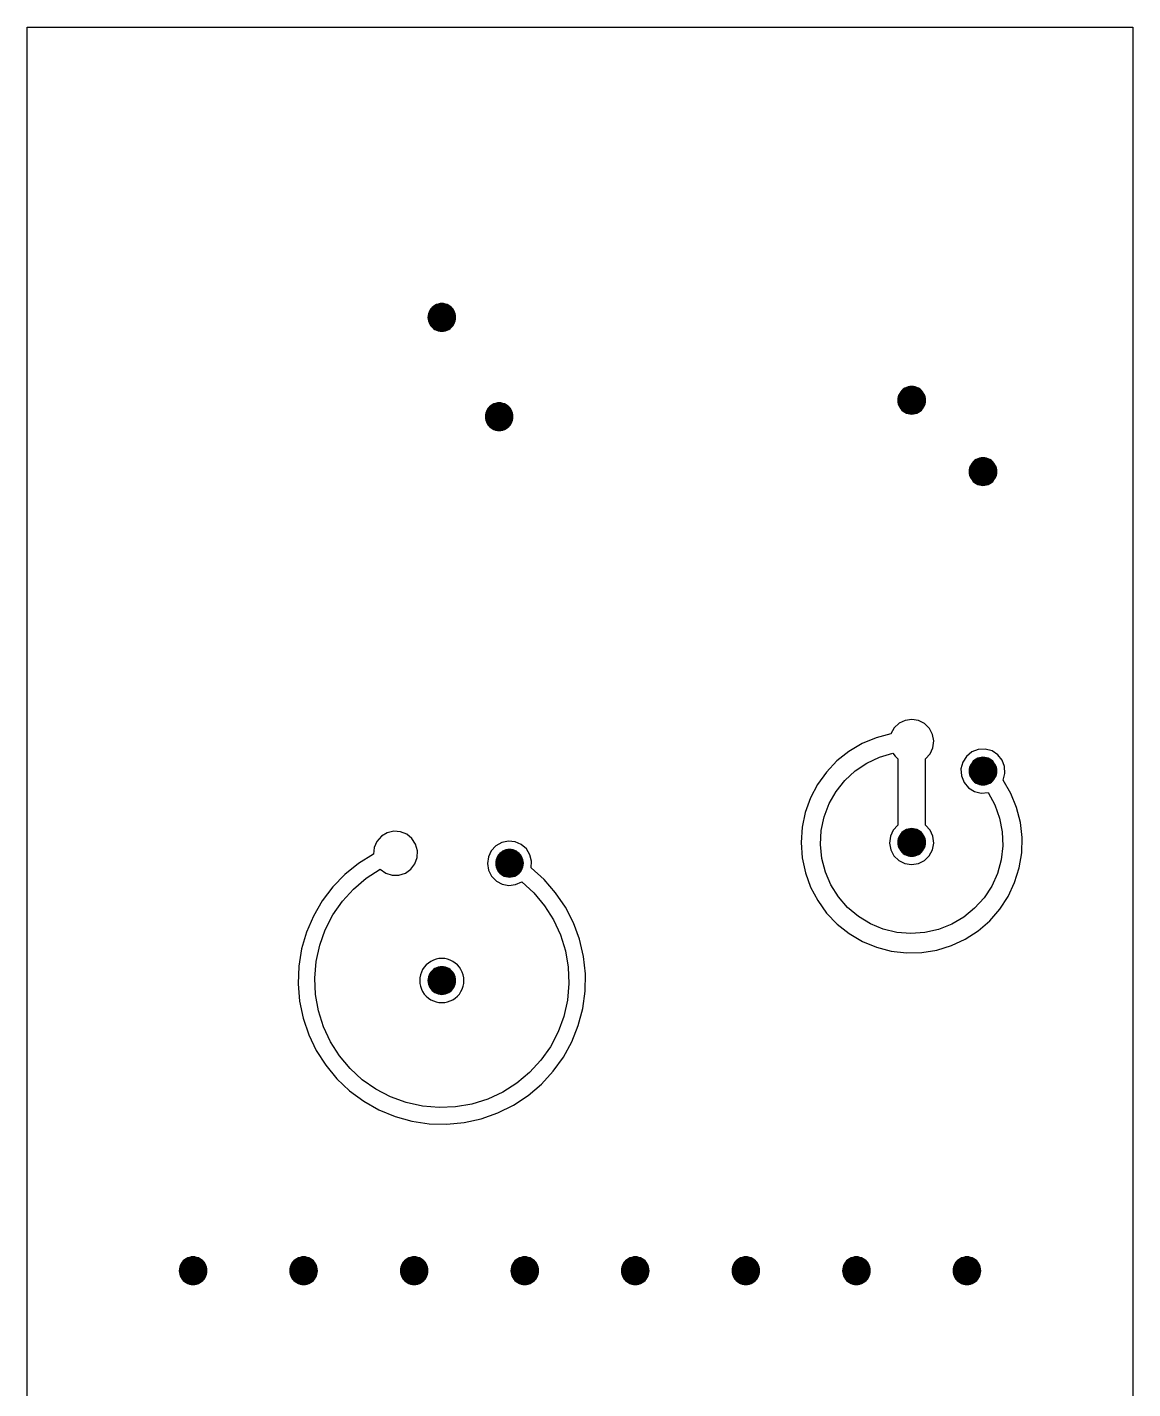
# Model space of a CAD drawing. Extents: x -2 to 177, y -6 to 16.
# Drawn here: x 28 to 32, y -0.427 to 4.5 of the extents above; entities that cross this region are included whole.
import ezdxf

# ---------------------------------------------------------------- set-up
doc = ezdxf.new("R2010")
doc.units = 0
for name, color, linetype in [('L7', 144, 'continuous'), ('Outline', 1, 'continuous'), ('V8', 195, 'continuous')]:
    doc.layers.add(name, color=color, linetype=linetype)

msp = doc.modelspace()

# ---------------------------------------------------------------- linework, layer by layer
at = {"layer": 'L7'}
for points in [[(29.55, 3.45), (29.5496, 3.4565), (29.5483, 3.4629), (29.5462, 3.4691), (29.5433, 3.475), (29.5397, 3.4804), (29.5354, 3.4854), (29.5304, 3.4897), (29.525, 3.4933), (29.5191, 3.4962), (29.5129, 3.4983), (29.5065, 3.4996), (29.5, 3.5), (29.4935, 3.4996), (29.4871, 3.4983), (29.4809, 3.4962), (29.475, 3.4933), (29.4696, 3.4897), (29.4646, 3.4854), (29.4603, 3.4804), (29.4567, 3.475), (29.4538, 3.4691), (29.4517, 3.4629), (29.4504, 3.4565), (29.45, 3.45), (29.4504, 3.4435), (29.4517, 3.4371), (29.4538, 3.4309), (29.4567, 3.425), (29.4603, 3.4196), (29.4646, 3.4146), (29.4696, 3.4103), (29.475, 3.4067), (29.4809, 3.4038), (29.4871, 3.4017), (29.4935, 3.4004), (29.5, 3.4), (29.5065, 3.4004), (29.5129, 3.4017), (29.5191, 3.4038), (29.525, 3.4067), (29.5304, 3.4103), (29.5354, 3.4146), (29.5397, 3.4196), (29.5433, 3.425), (29.5462, 3.4309), (29.5483, 3.4371), (29.5496, 3.4435), (29.55, 3.45)], [(31.25, 3.15), (31.2496, 3.1565), (31.2483, 3.1629), (31.2462, 3.1691), (31.2433, 3.175), (31.2397, 3.1804), (31.2354, 3.1854), (31.2304, 3.1897), (31.225, 3.1933), (31.2191, 3.1962), (31.2129, 3.1983), (31.2065, 3.1996), (31.2, 3.2), (31.1935, 3.1996), (31.1871, 3.1983), (31.1809, 3.1962), (31.175, 3.1933), (31.1696, 3.1897), (31.1646, 3.1854), (31.1603, 3.1804), (31.1567, 3.175), (31.1538, 3.1691), (31.1517, 3.1629), (31.1504, 3.1565), (31.15, 3.15), (31.1504, 3.1435), (31.1517, 3.1371), (31.1538, 3.1309), (31.1567, 3.125), (31.1603, 3.1196), (31.1646, 3.1146), (31.1696, 3.1103), (31.175, 3.1067), (31.1809, 3.1038), (31.1871, 3.1017), (31.1935, 3.1004), (31.2, 3.1), (31.2065, 3.1004), (31.2129, 3.1017), (31.2191, 3.1038), (31.225, 3.1067), (31.2304, 3.1103), (31.2354, 3.1146), (31.2397, 3.1196), (31.2433, 3.125), (31.2462, 3.1309), (31.2483, 3.1371), (31.2496, 3.1435), (31.25, 3.15)], [(29.7575, 3.0906), (29.7571, 3.0971), (29.7558, 3.1035), (29.7537, 3.1097), (29.7508, 3.1156), (29.7472, 3.121), (29.7429, 3.126), (29.7379, 3.1303), (29.7325, 3.1339), (29.7266, 3.1368), (29.7204, 3.1389), (29.714, 3.1402), (29.7075, 3.1406), (29.701, 3.1402), (29.6946, 3.1389), (29.6884, 3.1368), (29.6825, 3.1339), (29.6771, 3.1303), (29.6721, 3.126), (29.6678, 3.121), (29.6642, 3.1156), (29.6613, 3.1097), (29.6592, 3.1035), (29.6579, 3.0971), (29.6575, 3.0906), (29.6579, 3.0841), (29.6592, 3.0777), (29.6613, 3.0715), (29.6642, 3.0656), (29.6678, 3.0602), (29.6721, 3.0552), (29.6771, 3.0509), (29.6825, 3.0473), (29.6884, 3.0444), (29.6946, 3.0423), (29.701, 3.041), (29.7075, 3.0406), (29.714, 3.041), (29.7204, 3.0423), (29.7266, 3.0444), (29.7325, 3.0473), (29.7379, 3.0509), (29.7429, 3.0552), (29.7472, 3.0602), (29.7508, 3.0656), (29.7537, 3.0715), (29.7558, 3.0777), (29.7571, 3.0841), (29.7575, 3.0906)], [(31.5081, 2.8919), (31.5077, 2.8984), (31.5064, 2.9048), (31.5043, 2.911), (31.5014, 2.9169), (31.4978, 2.9223), (31.4934, 2.9273), (31.4885, 2.9316), (31.4831, 2.9352), (31.4772, 2.9381), (31.471, 2.9402), (31.4646, 2.9415), (31.4581, 2.9419), (31.4516, 2.9415), (31.4452, 2.9402), (31.439, 2.9381), (31.4331, 2.9352), (31.4277, 2.9316), (31.4227, 2.9273), (31.4184, 2.9223), (31.4148, 2.9169), (31.4119, 2.911), (31.4098, 2.9048), (31.4085, 2.8984), (31.4081, 2.8919), (31.4085, 2.8854), (31.4098, 2.879), (31.4119, 2.8728), (31.4148, 2.8669), (31.4184, 2.8615), (31.4227, 2.8566), (31.4277, 2.8522), (31.4331, 2.8486), (31.439, 2.8457), (31.4452, 2.8436), (31.4516, 2.8423), (31.4581, 2.8419), (31.4646, 2.8423), (31.471, 2.8436), (31.4772, 2.8457), (31.4831, 2.8486), (31.4885, 2.8522), (31.4934, 2.8566), (31.4978, 2.8615), (31.5014, 2.8669), (31.5043, 2.8728), (31.5064, 2.879), (31.5077, 2.8854), (31.5081, 2.8919)], [(31.5308, 1.7748), (31.5376, 1.7991), (31.5365, 1.8242), (31.5276, 1.8478), (31.5118, 1.8674), (31.4907, 1.8812), (31.4664, 1.8877), (31.4412, 1.8863), (31.4178, 1.8772), (31.3983, 1.8612), (31.3847, 1.84), (31.3784, 1.8156), (31.3801, 1.7905), (31.3894, 1.7671), (31.4055, 1.7478), (31.4269, 1.7344), (31.4513, 1.7284), (31.4764, 1.7302), (31.5008, 1.6857), (31.5181, 1.6379), (31.5278, 1.5881), (31.5298, 1.5374), (31.5239, 1.4869), (31.5104, 1.438), (31.4895, 1.3917), (31.4618, 1.3491), (31.4279, 1.3114), (31.3886, 1.2792), (31.3448, 1.2535), (31.2976, 1.2348), (31.2481, 1.2235), (31.1975, 1.22), (31.1469, 1.2243), (31.0975, 1.2363), (31.0506, 1.2557), (31.0073, 1.2821), (30.9684, 1.3149), (30.9351, 1.3532), (30.9081, 1.3961), (30.8879, 1.4427), (30.8752, 1.4919), (30.8701, 1.5424), (30.8728, 1.5931), (30.8833, 1.6428), (30.9013, 1.6903), (30.9264, 1.7344), (30.9579, 1.7742), (30.9952, 1.8087), (31.0373, 1.8371), (31.0832, 1.8587), (31.132, 1.8729), (31.1401, 1.862), (31.15, 1.8526), (31.15, 1.6124), (31.1334, 1.5943), (31.1231, 1.572), (31.12, 1.5477), (31.1245, 1.5235), (31.1361, 1.5018), (31.1537, 1.4847), (31.1757, 1.4738), (31.2, 1.47), (31.2243, 1.4738), (31.2463, 1.4847), (31.2639, 1.5018), (31.2755, 1.5235), (31.28, 1.5477), (31.2769, 1.572), (31.2666, 1.5943), (31.25, 1.6124), (31.25, 1.8526), (31.2665, 1.8706), (31.2768, 1.8927), (31.28, 1.917), (31.2756, 1.941), (31.2643, 1.9626), (31.2469, 1.9798), (31.2251, 1.991), (31.201, 1.995), (31.1768, 1.9916), (31.1548, 1.981), (31.137, 1.9642), (31.125, 1.9429), (31.0715, 1.9288), (31.0205, 1.9075), (30.9729, 1.8793), (30.9297, 1.8448), (30.8916, 1.8047), (30.8594, 1.7597), (30.8337, 1.7107), (30.815, 1.6586), (30.8037, 1.6045), (30.8, 1.5493), (30.8039, 1.4941), (30.8154, 1.44), (30.8343, 1.388), (30.8601, 1.3391), (30.8924, 1.2942), (30.9307, 1.2543), (30.974, 1.2199), (31.0217, 1.1919), (31.0728, 1.1707), (31.1264, 1.1568), (31.1813, 1.1504), (31.2366, 1.1517), (31.2912, 1.1605), (31.3441, 1.1769), (31.3942, 1.2003), (31.4406, 1.2304), (31.4824, 1.2667), (31.5187, 1.3083), (31.549, 1.3546), (31.5727, 1.4046), (31.5891, 1.4574), (31.5982, 1.512), (31.5996, 1.5673), (31.5934, 1.6223), (31.5797, 1.6758), (31.5587, 1.727), (31.5308, 1.7748)], [(29.8232, 1.4574), (29.8247, 1.4817), (29.8187, 1.5054), (29.8059, 1.5262), (29.7875, 1.5421), (29.7651, 1.5518), (29.7408, 1.5542), (29.7169, 1.5493), (29.6956, 1.5373), (29.6789, 1.5195), (29.6684, 1.4975), (29.665, 1.4733), (29.669, 1.4492), (29.6801, 1.4275), (29.6973, 1.4101), (29.7189, 1.3987), (29.7429, 1.3944), (29.7671, 1.3975), (29.7892, 1.4077), (29.8334, 1.3669), (29.8719, 1.3208), (29.904, 1.27), (29.9292, 1.2155), (29.9471, 1.1581), (29.9574, 1.0989), (29.9599, 1.0389), (29.9545, 0.979), (29.9414, 0.9204), (29.9207, 0.864), (29.8929, 0.8107), (29.8583, 0.7616), (29.8177, 0.7173), (29.7716, 0.6788), (29.7209, 0.6465), (29.6664, 0.6212), (29.6091, 0.6031), (29.55, 0.5927), (29.4899, 0.5901), (29.4301, 0.5953), (29.3714, 0.6083), (29.3149, 0.6289), (29.2616, 0.6566), (29.2124, 0.691), (29.168, 0.7316), (29.1294, 0.7775), (29.097, 0.8282), (29.0715, 0.8826), (29.0534, 0.9399), (29.0428, 0.999), (29.0401, 1.059), (29.0452, 1.1189), (29.0581, 1.1776), (29.0785, 1.2341), (29.106, 1.2875), (29.1404, 1.3368), (29.1808, 1.3812), (29.2267, 1.42), (29.2773, 1.4525), (29.2973, 1.4386), (29.3206, 1.4313), (29.345, 1.4314), (29.3682, 1.4389), (29.3881, 1.4531), (29.4029, 1.4725), (29.411, 1.4955), (29.4118, 1.5199), (29.4053, 1.5434), (29.392, 1.5639), (29.3731, 1.5793), (29.3504, 1.5884), (29.3261, 1.5902), (29.3024, 1.5846), (29.2814, 1.5721), (29.2652, 1.5538), (29.2552, 1.5316), (29.2525, 1.5073), (29.1987, 1.4738), (29.1495, 1.4341), (29.1054, 1.3886), (29.0672, 1.3382), (29.0353, 1.2834), (29.0104, 1.2253), (28.9928, 1.1645), (28.9826, 1.102), (28.9801, 1.0387), (28.9853, 0.9756), (28.9982, 0.9136), (29.0185, 0.8537), (29.0459, 0.7966), (29.0801, 0.7433), (29.1204, 0.6946), (29.1665, 0.6511), (29.2174, 0.6135), (29.2725, 0.5824), (29.3311, 0.5582), (29.3921, 0.5413), (29.4547, 0.532), (29.518, 0.5303), (29.581, 0.5363), (29.6428, 0.55), (29.7025, 0.5711), (29.7592, 0.5992), (29.8121, 0.634), (29.8603, 0.6751), (29.9032, 0.7216), (29.9401, 0.773), (29.9705, 0.8286), (29.9939, 0.8874), (30.01, 0.9486), (30.0186, 1.0113), (30.0194, 1.0746), (30.0126, 1.1376), (29.9981, 1.1992), (29.9763, 1.2586), (29.9474, 1.315), (29.9119, 1.3674), (29.8703, 1.4151), (29.8232, 1.4574)], [(29.58, 1.05), (29.5793, 1.0604), (29.5773, 1.0707), (29.5739, 1.0806), (29.5693, 1.09), (29.5635, 1.0987), (29.5566, 1.1066), (29.5487, 1.1135), (29.54, 1.1193), (29.5306, 1.1239), (29.5207, 1.1273), (29.5104, 1.1293), (29.5, 1.13), (29.4896, 1.1293), (29.4793, 1.1273), (29.4694, 1.1239), (29.46, 1.1193), (29.4513, 1.1135), (29.4434, 1.1066), (29.4365, 1.0987), (29.4307, 1.09), (29.4261, 1.0806), (29.4227, 1.0707), (29.4207, 1.0604), (29.42, 1.05), (29.4207, 1.0396), (29.4227, 1.0293), (29.4261, 1.0194), (29.4307, 1.01), (29.4365, 1.0013), (29.4434, 0.9934), (29.4513, 0.9865), (29.46, 0.9807), (29.4694, 0.9761), (29.4793, 0.9727), (29.4896, 0.9707), (29.5, 0.97), (29.5104, 0.9707), (29.5207, 0.9727), (29.5306, 0.9761), (29.54, 0.9807), (29.5487, 0.9865), (29.5566, 0.9934), (29.5635, 1.0013), (29.5693, 1.01), (29.5739, 1.0194), (29.5773, 1.0293), (29.5793, 1.0396), (29.58, 1.05)], [(28.65, 0), (28.6496, 0.0065), (28.6483, 0.0129), (28.6462, 0.0191), (28.6433, 0.025), (28.6397, 0.0304), (28.6354, 0.0354), (28.6304, 0.0397), (28.625, 0.0433), (28.6191, 0.0462), (28.6129, 0.0483), (28.6065, 0.0496), (28.6, 0.05), (28.5935, 0.0496), (28.5871, 0.0483), (28.5809, 0.0462), (28.575, 0.0433), (28.5696, 0.0397), (28.5646, 0.0354), (28.5603, 0.0304), (28.5567, 0.025), (28.5538, 0.0191), (28.5517, 0.0129), (28.5504, 0.0065), (28.55, 0), (28.5504, -0.0065), (28.5517, -0.0129), (28.5538, -0.0191), (28.5567, -0.025), (28.5603, -0.0304), (28.5646, -0.0354), (28.5696, -0.0397), (28.575, -0.0433), (28.5809, -0.0462), (28.5871, -0.0483), (28.5935, -0.0496), (28.6, -0.05), (28.6065, -0.0496), (28.6129, -0.0483), (28.6191, -0.0462), (28.625, -0.0433), (28.6304, -0.0397), (28.6354, -0.0354), (28.6397, -0.0304), (28.6433, -0.025), (28.6462, -0.0191), (28.6483, -0.0129), (28.6496, -0.0065), (28.65, 0)], [(29.05, 0), (29.0496, 0.0065), (29.0483, 0.0129), (29.0462, 0.0191), (29.0433, 0.025), (29.0397, 0.0304), (29.0354, 0.0354), (29.0304, 0.0397), (29.025, 0.0433), (29.0191, 0.0462), (29.0129, 0.0483), (29.0065, 0.0496), (29, 0.05), (28.9935, 0.0496), (28.9871, 0.0483), (28.9809, 0.0462), (28.975, 0.0433), (28.9696, 0.0397), (28.9646, 0.0354), (28.9603, 0.0304), (28.9567, 0.025), (28.9538, 0.0191), (28.9517, 0.0129), (28.9504, 0.0065), (28.95, 0), (28.9504, -0.0065), (28.9517, -0.0129), (28.9538, -0.0191), (28.9567, -0.025), (28.9603, -0.0304), (28.9646, -0.0354), (28.9696, -0.0397), (28.975, -0.0433), (28.9809, -0.0462), (28.9871, -0.0483), (28.9935, -0.0496), (29, -0.05), (29.0065, -0.0496), (29.0129, -0.0483), (29.0191, -0.0462), (29.025, -0.0433), (29.0304, -0.0397), (29.0354, -0.0354), (29.0397, -0.0304), (29.0433, -0.025), (29.0462, -0.0191), (29.0483, -0.0129), (29.0496, -0.0065), (29.05, 0)], [(29.45, 0), (29.4496, 0.0065), (29.4483, 0.0129), (29.4462, 0.0191), (29.4433, 0.025), (29.4397, 0.0304), (29.4354, 0.0354), (29.4304, 0.0397), (29.425, 0.0433), (29.4191, 0.0462), (29.4129, 0.0483), (29.4065, 0.0496), (29.4, 0.05), (29.3935, 0.0496), (29.3871, 0.0483), (29.3809, 0.0462), (29.375, 0.0433), (29.3696, 0.0397), (29.3646, 0.0354), (29.3603, 0.0304), (29.3567, 0.025), (29.3538, 0.0191), (29.3517, 0.0129), (29.3504, 0.0065), (29.35, 0), (29.3504, -0.0065), (29.3517, -0.0129), (29.3538, -0.0191), (29.3567, -0.025), (29.3603, -0.0304), (29.3646, -0.0354), (29.3696, -0.0397), (29.375, -0.0433), (29.3809, -0.0462), (29.3871, -0.0483), (29.3935, -0.0496), (29.4, -0.05), (29.4065, -0.0496), (29.4129, -0.0483), (29.4191, -0.0462), (29.425, -0.0433), (29.4304, -0.0397), (29.4354, -0.0354), (29.4397, -0.0304), (29.4433, -0.025), (29.4462, -0.0191), (29.4483, -0.0129), (29.4496, -0.0065), (29.45, 0)], [(29.85, 0), (29.8496, 0.0065), (29.8483, 0.0129), (29.8462, 0.0191), (29.8433, 0.025), (29.8397, 0.0304), (29.8354, 0.0354), (29.8304, 0.0397), (29.825, 0.0433), (29.8191, 0.0462), (29.8129, 0.0483), (29.8065, 0.0496), (29.8, 0.05), (29.7935, 0.0496), (29.7871, 0.0483), (29.7809, 0.0462), (29.775, 0.0433), (29.7696, 0.0397), (29.7646, 0.0354), (29.7603, 0.0304), (29.7567, 0.025), (29.7538, 0.0191), (29.7517, 0.0129), (29.7504, 0.0065), (29.75, 0), (29.7504, -0.0065), (29.7517, -0.0129), (29.7538, -0.0191), (29.7567, -0.025), (29.7603, -0.0304), (29.7646, -0.0354), (29.7696, -0.0397), (29.775, -0.0433), (29.7809, -0.0462), (29.7871, -0.0483), (29.7935, -0.0496), (29.8, -0.05), (29.8065, -0.0496), (29.8129, -0.0483), (29.8191, -0.0462), (29.825, -0.0433), (29.8304, -0.0397), (29.8354, -0.0354), (29.8397, -0.0304), (29.8433, -0.025), (29.8462, -0.0191), (29.8483, -0.0129), (29.8496, -0.0065), (29.85, 0)], [(30.25, 0), (30.2496, 0.0065), (30.2483, 0.0129), (30.2462, 0.0191), (30.2433, 0.025), (30.2397, 0.0304), (30.2354, 0.0354), (30.2304, 0.0397), (30.225, 0.0433), (30.2191, 0.0462), (30.2129, 0.0483), (30.2065, 0.0496), (30.2, 0.05), (30.1935, 0.0496), (30.1871, 0.0483), (30.1809, 0.0462), (30.175, 0.0433), (30.1696, 0.0397), (30.1646, 0.0354), (30.1603, 0.0304), (30.1567, 0.025), (30.1538, 0.0191), (30.1517, 0.0129), (30.1504, 0.0065), (30.15, 0), (30.1504, -0.0065), (30.1517, -0.0129), (30.1538, -0.0191), (30.1567, -0.025), (30.1603, -0.0304), (30.1646, -0.0354), (30.1696, -0.0397), (30.175, -0.0433), (30.1809, -0.0462), (30.1871, -0.0483), (30.1935, -0.0496), (30.2, -0.05), (30.2065, -0.0496), (30.2129, -0.0483), (30.2191, -0.0462), (30.225, -0.0433), (30.2304, -0.0397), (30.2354, -0.0354), (30.2397, -0.0304), (30.2433, -0.025), (30.2462, -0.0191), (30.2483, -0.0129), (30.2496, -0.0065), (30.25, 0)], [(30.65, 0), (30.6496, 0.0065), (30.6483, 0.0129), (30.6462, 0.0191), (30.6433, 0.025), (30.6397, 0.0304), (30.6354, 0.0354), (30.6304, 0.0397), (30.625, 0.0433), (30.6191, 0.0462), (30.6129, 0.0483), (30.6065, 0.0496), (30.6, 0.05), (30.5935, 0.0496), (30.5871, 0.0483), (30.5809, 0.0462), (30.575, 0.0433), (30.5696, 0.0397), (30.5646, 0.0354), (30.5603, 0.0304), (30.5567, 0.025), (30.5538, 0.0191), (30.5517, 0.0129), (30.5504, 0.0065), (30.55, 0), (30.5504, -0.0065), (30.5517, -0.0129), (30.5538, -0.0191), (30.5567, -0.025), (30.5603, -0.0304), (30.5646, -0.0354), (30.5696, -0.0397), (30.575, -0.0433), (30.5809, -0.0462), (30.5871, -0.0483), (30.5935, -0.0496), (30.6, -0.05), (30.6065, -0.0496), (30.6129, -0.0483), (30.6191, -0.0462), (30.625, -0.0433), (30.6304, -0.0397), (30.6354, -0.0354), (30.6397, -0.0304), (30.6433, -0.025), (30.6462, -0.0191), (30.6483, -0.0129), (30.6496, -0.0065), (30.65, 0)], [(31.05, 0), (31.0496, 0.0065), (31.0483, 0.0129), (31.0462, 0.0191), (31.0433, 0.025), (31.0397, 0.0304), (31.0354, 0.0354), (31.0304, 0.0397), (31.025, 0.0433), (31.0191, 0.0462), (31.0129, 0.0483), (31.0065, 0.0496), (31, 0.05), (30.9935, 0.0496), (30.9871, 0.0483), (30.9809, 0.0462), (30.975, 0.0433), (30.9696, 0.0397), (30.9646, 0.0354), (30.9603, 0.0304), (30.9567, 0.025), (30.9538, 0.0191), (30.9517, 0.0129), (30.9504, 0.0065), (30.95, 0), (30.9504, -0.0065), (30.9517, -0.0129), (30.9538, -0.0191), (30.9567, -0.025), (30.9603, -0.0304), (30.9646, -0.0354), (30.9696, -0.0397), (30.975, -0.0433), (30.9809, -0.0462), (30.9871, -0.0483), (30.9935, -0.0496), (31, -0.05), (31.0065, -0.0496), (31.0129, -0.0483), (31.0191, -0.0462), (31.025, -0.0433), (31.0304, -0.0397), (31.0354, -0.0354), (31.0397, -0.0304), (31.0433, -0.025), (31.0462, -0.0191), (31.0483, -0.0129), (31.0496, -0.0065), (31.05, 0)], [(31.45, 0), (31.4496, 0.0065), (31.4483, 0.0129), (31.4462, 0.0191), (31.4433, 0.025), (31.4397, 0.0304), (31.4354, 0.0354), (31.4304, 0.0397), (31.425, 0.0433), (31.4191, 0.0462), (31.4129, 0.0483), (31.4065, 0.0496), (31.4, 0.05), (31.3935, 0.0496), (31.3871, 0.0483), (31.3809, 0.0462), (31.375, 0.0433), (31.3696, 0.0397), (31.3646, 0.0354), (31.3603, 0.0304), (31.3567, 0.025), (31.3538, 0.0191), (31.3517, 0.0129), (31.3504, 0.0065), (31.35, 0), (31.3504, -0.0065), (31.3517, -0.0129), (31.3538, -0.0191), (31.3567, -0.025), (31.3603, -0.0304), (31.3646, -0.0354), (31.3696, -0.0397), (31.375, -0.0433), (31.3809, -0.0462), (31.3871, -0.0483), (31.3935, -0.0496), (31.4, -0.05), (31.4065, -0.0496), (31.4129, -0.0483), (31.4191, -0.0462), (31.425, -0.0433), (31.4304, -0.0397), (31.4354, -0.0354), (31.4397, -0.0304), (31.4433, -0.025), (31.4462, -0.0191), (31.4483, -0.0129), (31.4496, -0.0065), (31.45, 0)]]:
    msp.add_lwpolyline(points, close=True, dxfattribs=at)
at = {"layer": 'Outline'}
msp.add_lwpolyline([(32, 4.5), (32, -4.5), (28, -4.5), (28, 4.5)], close=True, dxfattribs=at)
at = {"layer": 'V8'}
for points in [[(29.55, 3.45), (29.5496, 3.4565), (29.5483, 3.4629), (29.5462, 3.4691), (29.5433, 3.475), (29.5397, 3.4804), (29.5354, 3.4854), (29.5304, 3.4897), (29.525, 3.4933), (29.5191, 3.4962), (29.5129, 3.4983), (29.5065, 3.4996), (29.5, 3.5), (29.4935, 3.4996), (29.4871, 3.4983), (29.4809, 3.4962), (29.475, 3.4933), (29.4696, 3.4897), (29.4646, 3.4854), (29.4603, 3.4804), (29.4567, 3.475), (29.4538, 3.4691), (29.4517, 3.4629), (29.4504, 3.4565), (29.45, 3.45), (29.4504, 3.4435), (29.4517, 3.4371), (29.4538, 3.4309), (29.4567, 3.425), (29.4603, 3.4196), (29.4646, 3.4146), (29.4696, 3.4103), (29.475, 3.4067), (29.4809, 3.4038), (29.4871, 3.4017), (29.4935, 3.4004), (29.5, 3.4), (29.5065, 3.4004), (29.5129, 3.4017), (29.5191, 3.4038), (29.525, 3.4067), (29.5304, 3.4103), (29.5354, 3.4146), (29.5397, 3.4196), (29.5433, 3.425), (29.5462, 3.4309), (29.5483, 3.4371), (29.5496, 3.4435), (29.55, 3.45)], [(31.25, 3.15), (31.2496, 3.1565), (31.2483, 3.1629), (31.2462, 3.1691), (31.2433, 3.175), (31.2397, 3.1804), (31.2354, 3.1854), (31.2304, 3.1897), (31.225, 3.1933), (31.2191, 3.1962), (31.2129, 3.1983), (31.2065, 3.1996), (31.2, 3.2), (31.1935, 3.1996), (31.1871, 3.1983), (31.1809, 3.1962), (31.175, 3.1933), (31.1696, 3.1897), (31.1646, 3.1854), (31.1603, 3.1804), (31.1567, 3.175), (31.1538, 3.1691), (31.1517, 3.1629), (31.1504, 3.1565), (31.15, 3.15), (31.1504, 3.1435), (31.1517, 3.1371), (31.1538, 3.1309), (31.1567, 3.125), (31.1603, 3.1196), (31.1646, 3.1146), (31.1696, 3.1103), (31.175, 3.1067), (31.1809, 3.1038), (31.1871, 3.1017), (31.1935, 3.1004), (31.2, 3.1), (31.2065, 3.1004), (31.2129, 3.1017), (31.2191, 3.1038), (31.225, 3.1067), (31.2304, 3.1103), (31.2354, 3.1146), (31.2397, 3.1196), (31.2433, 3.125), (31.2462, 3.1309), (31.2483, 3.1371), (31.2496, 3.1435), (31.25, 3.15)], [(29.7575, 3.0906), (29.7571, 3.0971), (29.7558, 3.1035), (29.7537, 3.1097), (29.7508, 3.1156), (29.7472, 3.121), (29.7429, 3.126), (29.7379, 3.1303), (29.7325, 3.1339), (29.7266, 3.1368), (29.7204, 3.1389), (29.714, 3.1402), (29.7075, 3.1406), (29.701, 3.1402), (29.6946, 3.1389), (29.6884, 3.1368), (29.6825, 3.1339), (29.6771, 3.1303), (29.6721, 3.126), (29.6678, 3.121), (29.6642, 3.1156), (29.6613, 3.1097), (29.6592, 3.1035), (29.6579, 3.0971), (29.6575, 3.0906), (29.6579, 3.0841), (29.6592, 3.0777), (29.6613, 3.0715), (29.6642, 3.0656), (29.6678, 3.0602), (29.6721, 3.0552), (29.6771, 3.0509), (29.6825, 3.0473), (29.6884, 3.0444), (29.6946, 3.0423), (29.701, 3.041), (29.7075, 3.0406), (29.714, 3.041), (29.7204, 3.0423), (29.7266, 3.0444), (29.7325, 3.0473), (29.7379, 3.0509), (29.7429, 3.0552), (29.7472, 3.0602), (29.7508, 3.0656), (29.7537, 3.0715), (29.7558, 3.0777), (29.7571, 3.0841), (29.7575, 3.0906)], [(31.5081, 2.8919), (31.5077, 2.8984), (31.5064, 2.9048), (31.5043, 2.911), (31.5014, 2.9169), (31.4978, 2.9223), (31.4934, 2.9273), (31.4885, 2.9316), (31.4831, 2.9352), (31.4772, 2.9381), (31.471, 2.9402), (31.4646, 2.9415), (31.4581, 2.9419), (31.4516, 2.9415), (31.4452, 2.9402), (31.439, 2.9381), (31.4331, 2.9352), (31.4277, 2.9316), (31.4227, 2.9273), (31.4184, 2.9223), (31.4148, 2.9169), (31.4119, 2.911), (31.4098, 2.9048), (31.4085, 2.8984), (31.4081, 2.8919), (31.4085, 2.8854), (31.4098, 2.879), (31.4119, 2.8728), (31.4148, 2.8669), (31.4184, 2.8615), (31.4227, 2.8566), (31.4277, 2.8522), (31.4331, 2.8486), (31.439, 2.8457), (31.4452, 2.8436), (31.4516, 2.8423), (31.4581, 2.8419), (31.4646, 2.8423), (31.471, 2.8436), (31.4772, 2.8457), (31.4831, 2.8486), (31.4885, 2.8522), (31.4934, 2.8566), (31.4978, 2.8615), (31.5014, 2.8669), (31.5043, 2.8728), (31.5064, 2.879), (31.5077, 2.8854), (31.5081, 2.8919)], [(31.5081, 1.8081), (31.5077, 1.8146), (31.5064, 1.821), (31.5043, 1.8272), (31.5014, 1.8331), (31.4978, 1.8385), (31.4934, 1.8434), (31.4885, 1.8478), (31.4831, 1.8514), (31.4772, 1.8543), (31.471, 1.8564), (31.4646, 1.8577), (31.4581, 1.8581), (31.4516, 1.8577), (31.4452, 1.8564), (31.439, 1.8543), (31.4331, 1.8514), (31.4277, 1.8478), (31.4227, 1.8434), (31.4184, 1.8385), (31.4148, 1.8331), (31.4119, 1.8272), (31.4098, 1.821), (31.4085, 1.8146), (31.4081, 1.8081), (31.4085, 1.8016), (31.4098, 1.7952), (31.4119, 1.789), (31.4148, 1.7831), (31.4184, 1.7777), (31.4227, 1.7727), (31.4277, 1.7684), (31.4331, 1.7648), (31.439, 1.7619), (31.4452, 1.7598), (31.4516, 1.7585), (31.4581, 1.7581), (31.4646, 1.7585), (31.471, 1.7598), (31.4772, 1.7619), (31.4831, 1.7648), (31.4885, 1.7684), (31.4934, 1.7727), (31.4978, 1.7777), (31.5014, 1.7831), (31.5043, 1.789), (31.5064, 1.7952), (31.5077, 1.8016), (31.5081, 1.8081)], [(31.25, 1.55), (31.2496, 1.5565), (31.2483, 1.5629), (31.2462, 1.5691), (31.2433, 1.575), (31.2397, 1.5804), (31.2354, 1.5854), (31.2304, 1.5897), (31.225, 1.5933), (31.2191, 1.5962), (31.2129, 1.5983), (31.2065, 1.5996), (31.2, 1.6), (31.1935, 1.5996), (31.1871, 1.5983), (31.1809, 1.5962), (31.175, 1.5933), (31.1696, 1.5897), (31.1646, 1.5854), (31.1603, 1.5804), (31.1567, 1.575), (31.1538, 1.5691), (31.1517, 1.5629), (31.1504, 1.5565), (31.15, 1.55), (31.1504, 1.5435), (31.1517, 1.5371), (31.1538, 1.5309), (31.1567, 1.525), (31.1603, 1.5196), (31.1646, 1.5146), (31.1696, 1.5103), (31.175, 1.5067), (31.1809, 1.5038), (31.1871, 1.5017), (31.1935, 1.5004), (31.2, 1.5), (31.2065, 1.5004), (31.2129, 1.5017), (31.2191, 1.5038), (31.225, 1.5067), (31.2304, 1.5103), (31.2354, 1.5146), (31.2397, 1.5196), (31.2433, 1.525), (31.2462, 1.5309), (31.2483, 1.5371), (31.2496, 1.5435), (31.25, 1.55)], [(29.795, 1.4744), (29.7946, 1.4809), (29.7933, 1.4873), (29.7912, 1.4935), (29.7883, 1.4994), (29.7847, 1.5048), (29.7804, 1.5097), (29.7754, 1.514), (29.77, 1.5177), (29.7641, 1.5205), (29.7579, 1.5226), (29.7515, 1.5239), (29.745, 1.5244), (29.7385, 1.5239), (29.7321, 1.5226), (29.7259, 1.5205), (29.72, 1.5177), (29.7146, 1.514), (29.7096, 1.5097), (29.7053, 1.5048), (29.7017, 1.4994), (29.6988, 1.4935), (29.6967, 1.4873), (29.6954, 1.4809), (29.695, 1.4744), (29.6954, 1.4678), (29.6967, 1.4614), (29.6988, 1.4552), (29.7017, 1.4494), (29.7053, 1.4439), (29.7096, 1.439), (29.7146, 1.4347), (29.72, 1.4311), (29.7259, 1.4282), (29.7321, 1.4261), (29.7385, 1.4248), (29.745, 1.4244), (29.7515, 1.4248), (29.7579, 1.4261), (29.7641, 1.4282), (29.77, 1.4311), (29.7754, 1.4347), (29.7804, 1.439), (29.7847, 1.4439), (29.7883, 1.4494), (29.7912, 1.4552), (29.7933, 1.4614), (29.7946, 1.4678), (29.795, 1.4744)], [(29.55, 1.05), (29.5496, 1.0565), (29.5483, 1.0629), (29.5462, 1.0691), (29.5433, 1.075), (29.5397, 1.0804), (29.5354, 1.0854), (29.5304, 1.0897), (29.525, 1.0933), (29.5191, 1.0962), (29.5129, 1.0983), (29.5065, 1.0996), (29.5, 1.1), (29.4935, 1.0996), (29.4871, 1.0983), (29.4809, 1.0962), (29.475, 1.0933), (29.4696, 1.0897), (29.4646, 1.0854), (29.4603, 1.0804), (29.4567, 1.075), (29.4538, 1.0691), (29.4517, 1.0629), (29.4504, 1.0565), (29.45, 1.05), (29.4504, 1.0435), (29.4517, 1.0371), (29.4538, 1.0309), (29.4567, 1.025), (29.4603, 1.0196), (29.4646, 1.0146), (29.4696, 1.0103), (29.475, 1.0067), (29.4809, 1.0038), (29.4871, 1.0017), (29.4935, 1.0004), (29.5, 1), (29.5065, 1.0004), (29.5129, 1.0017), (29.5191, 1.0038), (29.525, 1.0067), (29.5304, 1.0103), (29.5354, 1.0146), (29.5397, 1.0196), (29.5433, 1.025), (29.5462, 1.0309), (29.5483, 1.0371), (29.5496, 1.0435), (29.55, 1.05)], [(28.65, 0), (28.6496, 0.0065), (28.6483, 0.0129), (28.6462, 0.0191), (28.6433, 0.025), (28.6397, 0.0304), (28.6354, 0.0354), (28.6304, 0.0397), (28.625, 0.0433), (28.6191, 0.0462), (28.6129, 0.0483), (28.6065, 0.0496), (28.6, 0.05), (28.5935, 0.0496), (28.5871, 0.0483), (28.5809, 0.0462), (28.575, 0.0433), (28.5696, 0.0397), (28.5646, 0.0354), (28.5603, 0.0304), (28.5567, 0.025), (28.5538, 0.0191), (28.5517, 0.0129), (28.5504, 0.0065), (28.55, 0), (28.5504, -0.0065), (28.5517, -0.0129), (28.5538, -0.0191), (28.5567, -0.025), (28.5603, -0.0304), (28.5646, -0.0354), (28.5696, -0.0397), (28.575, -0.0433), (28.5809, -0.0462), (28.5871, -0.0483), (28.5935, -0.0496), (28.6, -0.05), (28.6065, -0.0496), (28.6129, -0.0483), (28.6191, -0.0462), (28.625, -0.0433), (28.6304, -0.0397), (28.6354, -0.0354), (28.6397, -0.0304), (28.6433, -0.025), (28.6462, -0.0191), (28.6483, -0.0129), (28.6496, -0.0065), (28.65, 0)], [(29.05, 0), (29.0496, 0.0065), (29.0483, 0.0129), (29.0462, 0.0191), (29.0433, 0.025), (29.0397, 0.0304), (29.0354, 0.0354), (29.0304, 0.0397), (29.025, 0.0433), (29.0191, 0.0462), (29.0129, 0.0483), (29.0065, 0.0496), (29, 0.05), (28.9935, 0.0496), (28.9871, 0.0483), (28.9809, 0.0462), (28.975, 0.0433), (28.9696, 0.0397), (28.9646, 0.0354), (28.9603, 0.0304), (28.9567, 0.025), (28.9538, 0.0191), (28.9517, 0.0129), (28.9504, 0.0065), (28.95, 0), (28.9504, -0.0065), (28.9517, -0.0129), (28.9538, -0.0191), (28.9567, -0.025), (28.9603, -0.0304), (28.9646, -0.0354), (28.9696, -0.0397), (28.975, -0.0433), (28.9809, -0.0462), (28.9871, -0.0483), (28.9935, -0.0496), (29, -0.05), (29.0065, -0.0496), (29.0129, -0.0483), (29.0191, -0.0462), (29.025, -0.0433), (29.0304, -0.0397), (29.0354, -0.0354), (29.0397, -0.0304), (29.0433, -0.025), (29.0462, -0.0191), (29.0483, -0.0129), (29.0496, -0.0065), (29.05, 0)], [(29.45, 0), (29.4496, 0.0065), (29.4483, 0.0129), (29.4462, 0.0191), (29.4433, 0.025), (29.4397, 0.0304), (29.4354, 0.0354), (29.4304, 0.0397), (29.425, 0.0433), (29.4191, 0.0462), (29.4129, 0.0483), (29.4065, 0.0496), (29.4, 0.05), (29.3935, 0.0496), (29.3871, 0.0483), (29.3809, 0.0462), (29.375, 0.0433), (29.3696, 0.0397), (29.3646, 0.0354), (29.3603, 0.0304), (29.3567, 0.025), (29.3538, 0.0191), (29.3517, 0.0129), (29.3504, 0.0065), (29.35, 0), (29.3504, -0.0065), (29.3517, -0.0129), (29.3538, -0.0191), (29.3567, -0.025), (29.3603, -0.0304), (29.3646, -0.0354), (29.3696, -0.0397), (29.375, -0.0433), (29.3809, -0.0462), (29.3871, -0.0483), (29.3935, -0.0496), (29.4, -0.05), (29.4065, -0.0496), (29.4129, -0.0483), (29.4191, -0.0462), (29.425, -0.0433), (29.4304, -0.0397), (29.4354, -0.0354), (29.4397, -0.0304), (29.4433, -0.025), (29.4462, -0.0191), (29.4483, -0.0129), (29.4496, -0.0065), (29.45, 0)], [(29.85, 0), (29.8496, 0.0065), (29.8483, 0.0129), (29.8462, 0.0191), (29.8433, 0.025), (29.8397, 0.0304), (29.8354, 0.0354), (29.8304, 0.0397), (29.825, 0.0433), (29.8191, 0.0462), (29.8129, 0.0483), (29.8065, 0.0496), (29.8, 0.05), (29.7935, 0.0496), (29.7871, 0.0483), (29.7809, 0.0462), (29.775, 0.0433), (29.7696, 0.0397), (29.7646, 0.0354), (29.7603, 0.0304), (29.7567, 0.025), (29.7538, 0.0191), (29.7517, 0.0129), (29.7504, 0.0065), (29.75, 0), (29.7504, -0.0065), (29.7517, -0.0129), (29.7538, -0.0191), (29.7567, -0.025), (29.7603, -0.0304), (29.7646, -0.0354), (29.7696, -0.0397), (29.775, -0.0433), (29.7809, -0.0462), (29.7871, -0.0483), (29.7935, -0.0496), (29.8, -0.05), (29.8065, -0.0496), (29.8129, -0.0483), (29.8191, -0.0462), (29.825, -0.0433), (29.8304, -0.0397), (29.8354, -0.0354), (29.8397, -0.0304), (29.8433, -0.025), (29.8462, -0.0191), (29.8483, -0.0129), (29.8496, -0.0065), (29.85, 0)], [(30.25, 0), (30.2496, 0.0065), (30.2483, 0.0129), (30.2462, 0.0191), (30.2433, 0.025), (30.2397, 0.0304), (30.2354, 0.0354), (30.2304, 0.0397), (30.225, 0.0433), (30.2191, 0.0462), (30.2129, 0.0483), (30.2065, 0.0496), (30.2, 0.05), (30.1935, 0.0496), (30.1871, 0.0483), (30.1809, 0.0462), (30.175, 0.0433), (30.1696, 0.0397), (30.1646, 0.0354), (30.1603, 0.0304), (30.1567, 0.025), (30.1538, 0.0191), (30.1517, 0.0129), (30.1504, 0.0065), (30.15, 0), (30.1504, -0.0065), (30.1517, -0.0129), (30.1538, -0.0191), (30.1567, -0.025), (30.1603, -0.0304), (30.1646, -0.0354), (30.1696, -0.0397), (30.175, -0.0433), (30.1809, -0.0462), (30.1871, -0.0483), (30.1935, -0.0496), (30.2, -0.05), (30.2065, -0.0496), (30.2129, -0.0483), (30.2191, -0.0462), (30.225, -0.0433), (30.2304, -0.0397), (30.2354, -0.0354), (30.2397, -0.0304), (30.2433, -0.025), (30.2462, -0.0191), (30.2483, -0.0129), (30.2496, -0.0065), (30.25, 0)], [(30.65, 0), (30.6496, 0.0065), (30.6483, 0.0129), (30.6462, 0.0191), (30.6433, 0.025), (30.6397, 0.0304), (30.6354, 0.0354), (30.6304, 0.0397), (30.625, 0.0433), (30.6191, 0.0462), (30.6129, 0.0483), (30.6065, 0.0496), (30.6, 0.05), (30.5935, 0.0496), (30.5871, 0.0483), (30.5809, 0.0462), (30.575, 0.0433), (30.5696, 0.0397), (30.5646, 0.0354), (30.5603, 0.0304), (30.5567, 0.025), (30.5538, 0.0191), (30.5517, 0.0129), (30.5504, 0.0065), (30.55, 0), (30.5504, -0.0065), (30.5517, -0.0129), (30.5538, -0.0191), (30.5567, -0.025), (30.5603, -0.0304), (30.5646, -0.0354), (30.5696, -0.0397), (30.575, -0.0433), (30.5809, -0.0462), (30.5871, -0.0483), (30.5935, -0.0496), (30.6, -0.05), (30.6065, -0.0496), (30.6129, -0.0483), (30.6191, -0.0462), (30.625, -0.0433), (30.6304, -0.0397), (30.6354, -0.0354), (30.6397, -0.0304), (30.6433, -0.025), (30.6462, -0.0191), (30.6483, -0.0129), (30.6496, -0.0065), (30.65, 0)], [(31.05, 0), (31.0496, 0.0065), (31.0483, 0.0129), (31.0462, 0.0191), (31.0433, 0.025), (31.0397, 0.0304), (31.0354, 0.0354), (31.0304, 0.0397), (31.025, 0.0433), (31.0191, 0.0462), (31.0129, 0.0483), (31.0065, 0.0496), (31, 0.05), (30.9935, 0.0496), (30.9871, 0.0483), (30.9809, 0.0462), (30.975, 0.0433), (30.9696, 0.0397), (30.9646, 0.0354), (30.9603, 0.0304), (30.9567, 0.025), (30.9538, 0.0191), (30.9517, 0.0129), (30.9504, 0.0065), (30.95, 0), (30.9504, -0.0065), (30.9517, -0.0129), (30.9538, -0.0191), (30.9567, -0.025), (30.9603, -0.0304), (30.9646, -0.0354), (30.9696, -0.0397), (30.975, -0.0433), (30.9809, -0.0462), (30.9871, -0.0483), (30.9935, -0.0496), (31, -0.05), (31.0065, -0.0496), (31.0129, -0.0483), (31.0191, -0.0462), (31.025, -0.0433), (31.0304, -0.0397), (31.0354, -0.0354), (31.0397, -0.0304), (31.0433, -0.025), (31.0462, -0.0191), (31.0483, -0.0129), (31.0496, -0.0065), (31.05, 0)], [(31.45, 0), (31.4496, 0.0065), (31.4483, 0.0129), (31.4462, 0.0191), (31.4433, 0.025), (31.4397, 0.0304), (31.4354, 0.0354), (31.4304, 0.0397), (31.425, 0.0433), (31.4191, 0.0462), (31.4129, 0.0483), (31.4065, 0.0496), (31.4, 0.05), (31.3935, 0.0496), (31.3871, 0.0483), (31.3809, 0.0462), (31.375, 0.0433), (31.3696, 0.0397), (31.3646, 0.0354), (31.3603, 0.0304), (31.3567, 0.025), (31.3538, 0.0191), (31.3517, 0.0129), (31.3504, 0.0065), (31.35, 0), (31.3504, -0.0065), (31.3517, -0.0129), (31.3538, -0.0191), (31.3567, -0.025), (31.3603, -0.0304), (31.3646, -0.0354), (31.3696, -0.0397), (31.375, -0.0433), (31.3809, -0.0462), (31.3871, -0.0483), (31.3935, -0.0496), (31.4, -0.05), (31.4065, -0.0496), (31.4129, -0.0483), (31.4191, -0.0462), (31.425, -0.0433), (31.4304, -0.0397), (31.4354, -0.0354), (31.4397, -0.0304), (31.4433, -0.025), (31.4462, -0.0191), (31.4483, -0.0129), (31.4496, -0.0065), (31.45, 0)]]:
    msp.add_lwpolyline(points, close=True, dxfattribs=at)
for points in [[(29.5, 3.5), (29.4809, 3.4962), (29.5, 3.45)], [(29.5191, 3.4962), (29.5, 3.5), (29.5, 3.45)], [(29.4538, 3.4691), (29.45, 3.45), (29.5, 3.45)], [(29.45, 3.45), (29.4538, 3.4309), (29.5, 3.45)], [(29.4646, 3.4854), (29.4538, 3.4691), (29.5, 3.45)], [(29.4538, 3.4309), (29.4646, 3.4146), (29.5, 3.45)], [(29.4809, 3.4962), (29.4646, 3.4854), (29.5, 3.45)], [(29.4646, 3.4146), (29.4809, 3.4038), (29.5, 3.45)], [(29.4809, 3.4038), (29.5, 3.4), (29.5, 3.45)], [(29.5354, 3.4854), (29.5191, 3.4962), (29.5, 3.45)], [(29.5462, 3.4691), (29.5354, 3.4854), (29.5, 3.45)], [(29.55, 3.45), (29.5462, 3.4691), (29.5, 3.45)], [(29.5, 3.4), (29.5191, 3.4038), (29.5, 3.45)], [(29.5191, 3.4038), (29.5354, 3.4146), (29.5, 3.45)], [(29.5354, 3.4146), (29.5462, 3.4309), (29.5, 3.45)], [(29.5462, 3.4309), (29.55, 3.45), (29.5, 3.45)], [(31.1538, 3.1691), (31.15, 3.15), (31.2, 3.15)], [(31.1646, 3.1854), (31.1538, 3.1691), (31.2, 3.15)], [(31.1809, 3.1962), (31.1646, 3.1854), (31.2, 3.15)], [(31.2, 3.2), (31.1809, 3.1962), (31.2, 3.15)], [(31.2191, 3.1962), (31.2, 3.2), (31.2, 3.15)], [(31.2354, 3.1854), (31.2191, 3.1962), (31.2, 3.15)], [(31.2462, 3.1691), (31.2354, 3.1854), (31.2, 3.15)], [(31.25, 3.15), (31.2462, 3.1691), (31.2, 3.15)], [(29.6613, 3.1097), (29.6575, 3.0906), (29.7075, 3.0906)], [(29.6721, 3.126), (29.6613, 3.1097), (29.7075, 3.0906)], [(29.6884, 3.1368), (29.6721, 3.126), (29.7075, 3.0906)], [(29.7075, 3.1406), (29.6884, 3.1368), (29.7075, 3.0906)], [(29.7266, 3.1368), (29.7075, 3.1406), (29.7075, 3.0906)], [(29.7429, 3.126), (29.7266, 3.1368), (29.7075, 3.0906)], [(29.7537, 3.1097), (29.7429, 3.126), (29.7075, 3.0906)], [(29.7575, 3.0906), (29.7537, 3.1097), (29.7075, 3.0906)], [(31.15, 3.15), (31.1538, 3.1309), (31.2, 3.15)], [(31.1538, 3.1309), (31.1646, 3.1146), (31.2, 3.15)], [(31.1646, 3.1146), (31.1809, 3.1038), (31.2, 3.15)], [(31.1809, 3.1038), (31.2, 3.1), (31.2, 3.15)], [(31.2, 3.1), (31.2191, 3.1038), (31.2, 3.15)], [(31.2191, 3.1038), (31.2354, 3.1146), (31.2, 3.15)], [(31.2354, 3.1146), (31.2462, 3.1309), (31.2, 3.15)], [(31.2462, 3.1309), (31.25, 3.15), (31.2, 3.15)], [(29.6575, 3.0906), (29.6613, 3.0715), (29.7075, 3.0906)], [(29.6613, 3.0715), (29.6721, 3.0552), (29.7075, 3.0906)], [(29.6721, 3.0552), (29.6884, 3.0444), (29.7075, 3.0906)], [(29.6884, 3.0444), (29.7075, 3.0406), (29.7075, 3.0906)], [(29.7075, 3.0406), (29.7266, 3.0444), (29.7075, 3.0906)], [(29.7266, 3.0444), (29.7429, 3.0552), (29.7075, 3.0906)], [(29.7429, 3.0552), (29.7537, 3.0715), (29.7075, 3.0906)], [(29.7537, 3.0715), (29.7575, 3.0906), (29.7075, 3.0906)], [(31.4119, 2.911), (31.4081, 2.8919), (31.4581, 2.8919)], [(31.4227, 2.9273), (31.4119, 2.911), (31.4581, 2.8919)], [(31.439, 2.9381), (31.4227, 2.9273), (31.4581, 2.8919)], [(31.4581, 2.9419), (31.439, 2.9381), (31.4581, 2.8919)], [(31.4772, 2.9381), (31.4581, 2.9419), (31.4581, 2.8919)], [(31.4934, 2.9273), (31.4772, 2.9381), (31.4581, 2.8919)], [(31.5043, 2.911), (31.4934, 2.9273), (31.4581, 2.8919)], [(31.5081, 2.8919), (31.5043, 2.911), (31.4581, 2.8919)], [(31.4081, 2.8919), (31.4119, 2.8728), (31.4581, 2.8919)], [(31.4119, 2.8728), (31.4227, 2.8566), (31.4581, 2.8919)], [(31.4227, 2.8566), (31.439, 2.8457), (31.4581, 2.8919)], [(31.439, 2.8457), (31.4581, 2.8419), (31.4581, 2.8919)], [(31.4581, 2.8419), (31.4772, 2.8457), (31.4581, 2.8919)], [(31.4772, 2.8457), (31.4934, 2.8566), (31.4581, 2.8919)], [(31.4934, 2.8566), (31.5043, 2.8728), (31.4581, 2.8919)], [(31.5043, 2.8728), (31.5081, 2.8919), (31.4581, 2.8919)], [(31.4119, 1.8272), (31.4081, 1.8081), (31.4581, 1.8081)], [(31.4227, 1.8434), (31.4119, 1.8272), (31.4581, 1.8081)], [(31.439, 1.8543), (31.4227, 1.8434), (31.4581, 1.8081)], [(31.4581, 1.8581), (31.439, 1.8543), (31.4581, 1.8081)], [(31.4772, 1.8543), (31.4581, 1.8581), (31.4581, 1.8081)], [(31.4934, 1.8434), (31.4772, 1.8543), (31.4581, 1.8081)], [(31.5043, 1.8272), (31.4934, 1.8434), (31.4581, 1.8081)], [(31.5081, 1.8081), (31.5043, 1.8272), (31.4581, 1.8081)], [(31.4081, 1.8081), (31.4119, 1.789), (31.4581, 1.8081)], [(31.4119, 1.789), (31.4227, 1.7727), (31.4581, 1.8081)], [(31.4227, 1.7727), (31.439, 1.7619), (31.4581, 1.8081)], [(31.439, 1.7619), (31.4581, 1.7581), (31.4581, 1.8081)], [(31.4581, 1.7581), (31.4772, 1.7619), (31.4581, 1.8081)], [(31.4772, 1.7619), (31.4934, 1.7727), (31.4581, 1.8081)], [(31.4934, 1.7727), (31.5043, 1.789), (31.4581, 1.8081)], [(31.5043, 1.789), (31.5081, 1.8081), (31.4581, 1.8081)], [(31.1646, 1.5854), (31.1538, 1.5691), (31.2, 1.55)], [(31.1809, 1.5962), (31.1646, 1.5854), (31.2, 1.55)], [(31.2, 1.6), (31.1809, 1.5962), (31.2, 1.55)], [(31.2191, 1.5962), (31.2, 1.6), (31.2, 1.55)], [(31.2354, 1.5854), (31.2191, 1.5962), (31.2, 1.55)], [(31.2462, 1.5691), (31.2354, 1.5854), (31.2, 1.55)], [(31.1538, 1.5691), (31.15, 1.55), (31.2, 1.55)], [(31.15, 1.55), (31.1538, 1.5309), (31.2, 1.55)], [(31.1538, 1.5309), (31.1646, 1.5146), (31.2, 1.55)], [(31.1646, 1.5146), (31.1809, 1.5038), (31.2, 1.55)], [(31.1809, 1.5038), (31.2, 1.5), (31.2, 1.55)], [(31.25, 1.55), (31.2462, 1.5691), (31.2, 1.55)], [(31.2, 1.5), (31.2191, 1.5038), (31.2, 1.55)], [(31.2191, 1.5038), (31.2354, 1.5146), (31.2, 1.55)], [(31.2354, 1.5146), (31.2462, 1.5309), (31.2, 1.55)], [(31.2462, 1.5309), (31.25, 1.55), (31.2, 1.55)], [(29.6988, 1.4935), (29.695, 1.4744), (29.745, 1.4744)], [(29.7096, 1.5097), (29.6988, 1.4935), (29.745, 1.4744)], [(29.7259, 1.5205), (29.7096, 1.5097), (29.745, 1.4744)], [(29.745, 1.5244), (29.7259, 1.5205), (29.745, 1.4744)], [(29.7641, 1.5205), (29.745, 1.5244), (29.745, 1.4744)], [(29.7804, 1.5097), (29.7641, 1.5205), (29.745, 1.4744)], [(29.7912, 1.4935), (29.7804, 1.5097), (29.745, 1.4744)], [(29.795, 1.4744), (29.7912, 1.4935), (29.745, 1.4744)], [(29.695, 1.4744), (29.6988, 1.4552), (29.745, 1.4744)], [(29.6988, 1.4552), (29.7096, 1.439), (29.745, 1.4744)], [(29.7096, 1.439), (29.7259, 1.4282), (29.745, 1.4744)], [(29.7259, 1.4282), (29.745, 1.4244), (29.745, 1.4744)], [(29.745, 1.4244), (29.7641, 1.4282), (29.745, 1.4744)], [(29.7641, 1.4282), (29.7804, 1.439), (29.745, 1.4744)], [(29.7804, 1.439), (29.7912, 1.4552), (29.745, 1.4744)], [(29.7912, 1.4552), (29.795, 1.4744), (29.745, 1.4744)], [(29.4646, 1.0854), (29.4538, 1.0691), (29.5, 1.05)], [(29.4809, 1.0962), (29.4646, 1.0854), (29.5, 1.05)], [(29.5, 1.1), (29.4809, 1.0962), (29.5, 1.05)], [(29.5191, 1.0962), (29.5, 1.1), (29.5, 1.05)], [(29.5354, 1.0854), (29.5191, 1.0962), (29.5, 1.05)], [(29.5462, 1.0691), (29.5354, 1.0854), (29.5, 1.05)], [(29.4538, 1.0691), (29.45, 1.05), (29.5, 1.05)], [(29.45, 1.05), (29.4538, 1.0309), (29.5, 1.05)], [(29.4538, 1.0309), (29.4646, 1.0146), (29.5, 1.05)], [(29.4646, 1.0146), (29.4809, 1.0038), (29.5, 1.05)], [(29.4809, 1.0038), (29.5, 1), (29.5, 1.05)], [(29.55, 1.05), (29.5462, 1.0691), (29.5, 1.05)], [(29.5, 1), (29.5191, 1.0038), (29.5, 1.05)], [(29.5191, 1.0038), (29.5354, 1.0146), (29.5, 1.05)], [(29.5354, 1.0146), (29.5462, 1.0309), (29.5, 1.05)], [(29.5462, 1.0309), (29.55, 1.05), (29.5, 1.05)], [(28.6, 0.05), (28.5809, 0.0462), (28.6, 0)], [(28.6191, 0.0462), (28.6, 0.05), (28.6, 0)], [(29, 0.05), (28.9809, 0.0462), (29, 0)], [(29.0191, 0.0462), (29, 0.05), (29, 0)], [(29.4, 0.05), (29.3809, 0.0462), (29.4, 0)], [(29.4191, 0.0462), (29.4, 0.05), (29.4, 0)], [(29.8, 0.05), (29.7809, 0.0462), (29.8, 0)], [(29.8191, 0.0462), (29.8, 0.05), (29.8, 0)], [(30.2, 0.05), (30.1809, 0.0462), (30.2, 0)], [(30.2191, 0.0462), (30.2, 0.05), (30.2, 0)], [(30.6, 0.05), (30.5809, 0.0462), (30.6, 0)], [(30.6191, 0.0462), (30.6, 0.05), (30.6, 0)], [(31, 0.05), (30.9809, 0.0462), (31, 0)], [(31.0191, 0.0462), (31, 0.05), (31, 0)], [(31.4, 0.05), (31.3809, 0.0462), (31.4, 0)], [(31.4191, 0.0462), (31.4, 0.05), (31.4, 0)], [(28.5538, 0.0191), (28.55, 0), (28.6, 0)], [(28.5646, 0.0354), (28.5538, 0.0191), (28.6, 0)], [(28.5809, 0.0462), (28.5646, 0.0354), (28.6, 0)], [(28.6354, 0.0354), (28.6191, 0.0462), (28.6, 0)], [(28.6462, 0.0191), (28.6354, 0.0354), (28.6, 0)], [(28.65, 0), (28.6462, 0.0191), (28.6, 0)], [(28.9538, 0.0191), (28.95, 0), (29, 0)], [(28.9646, 0.0354), (28.9538, 0.0191), (29, 0)], [(28.9809, 0.0462), (28.9646, 0.0354), (29, 0)], [(29.0354, 0.0354), (29.0191, 0.0462), (29, 0)], [(29.0462, 0.0191), (29.0354, 0.0354), (29, 0)], [(29.05, 0), (29.0462, 0.0191), (29, 0)], [(29.3538, 0.0191), (29.35, 0), (29.4, 0)], [(29.3646, 0.0354), (29.3538, 0.0191), (29.4, 0)], [(29.3809, 0.0462), (29.3646, 0.0354), (29.4, 0)], [(29.4354, 0.0354), (29.4191, 0.0462), (29.4, 0)], [(29.4462, 0.0191), (29.4354, 0.0354), (29.4, 0)], [(29.45, 0), (29.4462, 0.0191), (29.4, 0)], [(29.7538, 0.0191), (29.75, 0), (29.8, 0)], [(29.7646, 0.0354), (29.7538, 0.0191), (29.8, 0)], [(29.7809, 0.0462), (29.7646, 0.0354), (29.8, 0)], [(29.8354, 0.0354), (29.8191, 0.0462), (29.8, 0)], [(29.8462, 0.0191), (29.8354, 0.0354), (29.8, 0)], [(29.85, 0), (29.8462, 0.0191), (29.8, 0)], [(30.1538, 0.0191), (30.15, 0), (30.2, 0)], [(30.1646, 0.0354), (30.1538, 0.0191), (30.2, 0)], [(30.1809, 0.0462), (30.1646, 0.0354), (30.2, 0)], [(30.2354, 0.0354), (30.2191, 0.0462), (30.2, 0)], [(30.2462, 0.0191), (30.2354, 0.0354), (30.2, 0)], [(30.25, 0), (30.2462, 0.0191), (30.2, 0)], [(30.5538, 0.0191), (30.55, 0), (30.6, 0)], [(30.5646, 0.0354), (30.5538, 0.0191), (30.6, 0)], [(30.5809, 0.0462), (30.5646, 0.0354), (30.6, 0)], [(30.6354, 0.0354), (30.6191, 0.0462), (30.6, 0)], [(30.6462, 0.0191), (30.6354, 0.0354), (30.6, 0)], [(30.65, 0), (30.6462, 0.0191), (30.6, 0)], [(30.9538, 0.0191), (30.95, 0), (31, 0)], [(30.9646, 0.0354), (30.9538, 0.0191), (31, 0)], [(30.9809, 0.0462), (30.9646, 0.0354), (31, 0)], [(31.0354, 0.0354), (31.0191, 0.0462), (31, 0)], [(31.0462, 0.0191), (31.0354, 0.0354), (31, 0)], [(31.05, 0), (31.0462, 0.0191), (31, 0)], [(31.3538, 0.0191), (31.35, 0), (31.4, 0)], [(31.3646, 0.0354), (31.3538, 0.0191), (31.4, 0)], [(31.3809, 0.0462), (31.3646, 0.0354), (31.4, 0)], [(31.4354, 0.0354), (31.4191, 0.0462), (31.4, 0)], [(31.4462, 0.0191), (31.4354, 0.0354), (31.4, 0)], [(31.45, 0), (31.4462, 0.0191), (31.4, 0)], [(28.55, 0), (28.5538, -0.0191), (28.6, 0)], [(28.5538, -0.0191), (28.5646, -0.0354), (28.6, 0)], [(28.5646, -0.0354), (28.5809, -0.0462), (28.6, 0)], [(28.5809, -0.0462), (28.6, -0.05), (28.6, 0)], [(28.6, -0.05), (28.6191, -0.0462), (28.6, 0)], [(28.6191, -0.0462), (28.6354, -0.0354), (28.6, 0)], [(28.6354, -0.0354), (28.6462, -0.0191), (28.6, 0)], [(28.6462, -0.0191), (28.65, 0), (28.6, 0)], [(28.95, 0), (28.9538, -0.0191), (29, 0)], [(28.9538, -0.0191), (28.9646, -0.0354), (29, 0)], [(28.9646, -0.0354), (28.9809, -0.0462), (29, 0)], [(28.9809, -0.0462), (29, -0.05), (29, 0)], [(29, -0.05), (29.0191, -0.0462), (29, 0)], [(29.0191, -0.0462), (29.0354, -0.0354), (29, 0)], [(29.0354, -0.0354), (29.0462, -0.0191), (29, 0)], [(29.0462, -0.0191), (29.05, 0), (29, 0)], [(29.35, 0), (29.3538, -0.0191), (29.4, 0)], [(29.3538, -0.0191), (29.3646, -0.0354), (29.4, 0)], [(29.3646, -0.0354), (29.3809, -0.0462), (29.4, 0)], [(29.3809, -0.0462), (29.4, -0.05), (29.4, 0)], [(29.4, -0.05), (29.4191, -0.0462), (29.4, 0)], [(29.4191, -0.0462), (29.4354, -0.0354), (29.4, 0)], [(29.4354, -0.0354), (29.4462, -0.0191), (29.4, 0)], [(29.4462, -0.0191), (29.45, 0), (29.4, 0)], [(29.75, 0), (29.7538, -0.0191), (29.8, 0)], [(29.7538, -0.0191), (29.7646, -0.0354), (29.8, 0)], [(29.7646, -0.0354), (29.7809, -0.0462), (29.8, 0)], [(29.7809, -0.0462), (29.8, -0.05), (29.8, 0)], [(29.8, -0.05), (29.8191, -0.0462), (29.8, 0)], [(29.8191, -0.0462), (29.8354, -0.0354), (29.8, 0)], [(29.8354, -0.0354), (29.8462, -0.0191), (29.8, 0)], [(29.8462, -0.0191), (29.85, 0), (29.8, 0)], [(30.15, 0), (30.1538, -0.0191), (30.2, 0)], [(30.1538, -0.0191), (30.1646, -0.0354), (30.2, 0)], [(30.1646, -0.0354), (30.1809, -0.0462), (30.2, 0)], [(30.1809, -0.0462), (30.2, -0.05), (30.2, 0)], [(30.2, -0.05), (30.2191, -0.0462), (30.2, 0)], [(30.2191, -0.0462), (30.2354, -0.0354), (30.2, 0)], [(30.2354, -0.0354), (30.2462, -0.0191), (30.2, 0)], [(30.2462, -0.0191), (30.25, 0), (30.2, 0)], [(30.55, 0), (30.5538, -0.0191), (30.6, 0)], [(30.5538, -0.0191), (30.5646, -0.0354), (30.6, 0)], [(30.5646, -0.0354), (30.5809, -0.0462), (30.6, 0)], [(30.5809, -0.0462), (30.6, -0.05), (30.6, 0)], [(30.6, -0.05), (30.6191, -0.0462), (30.6, 0)], [(30.6191, -0.0462), (30.6354, -0.0354), (30.6, 0)], [(30.6354, -0.0354), (30.6462, -0.0191), (30.6, 0)], [(30.6462, -0.0191), (30.65, 0), (30.6, 0)], [(30.95, 0), (30.9538, -0.0191), (31, 0)], [(30.9538, -0.0191), (30.9646, -0.0354), (31, 0)], [(30.9646, -0.0354), (30.9809, -0.0462), (31, 0)], [(30.9809, -0.0462), (31, -0.05), (31, 0)], [(31, -0.05), (31.0191, -0.0462), (31, 0)], [(31.0191, -0.0462), (31.0354, -0.0354), (31, 0)], [(31.0354, -0.0354), (31.0462, -0.0191), (31, 0)], [(31.0462, -0.0191), (31.05, 0), (31, 0)], [(31.35, 0), (31.3538, -0.0191), (31.4, 0)], [(31.3538, -0.0191), (31.3646, -0.0354), (31.4, 0)], [(31.3646, -0.0354), (31.3809, -0.0462), (31.4, 0)], [(31.3809, -0.0462), (31.4, -0.05), (31.4, 0)], [(31.4, -0.05), (31.4191, -0.0462), (31.4, 0)], [(31.4191, -0.0462), (31.4354, -0.0354), (31.4, 0)], [(31.4354, -0.0354), (31.4462, -0.0191), (31.4, 0)], [(31.4462, -0.0191), (31.45, 0), (31.4, 0)]]:
    msp.add_solid(points, dxfattribs=at)

doc.saveas('drawing.dxf')
